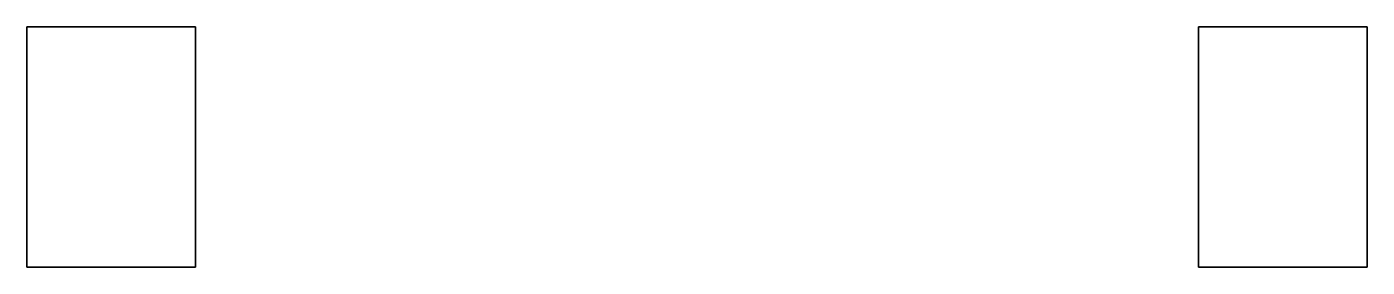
# Model space of a CAD drawing. Extents: x 120.7 to 176.3, y 100 to 110.
import ezdxf

# ---------------------------------------------------------------- set-up
doc = ezdxf.new("R2010")
doc.units = 0

msp = doc.modelspace()

# ---------------------------------------------------------------- linework, layer by layer
at = {"color": 7, "lineweight": 35, "ltscale": 0.25}
for p, q in [((120.664307, 100.000015), (120.664307, 110.000015)), ((127.664307, 100.000015), (127.664307, 110.000015)), ((169.335815, 100.000015), (169.335815, 110.000015)), ((176.335815, 100.000015), (176.335815, 110.000015))]:
    msp.add_line(p, q, dxfattribs=at)
at = {"color": 7, "lineweight": 35, "ltscale": 0.175}
for p, q in [((127.664307, 110.000015), (120.664307, 110.000015)), ((169.335815, 110.000015), (176.335815, 110.000015)), ((127.664307, 100.000015), (120.664307, 100.000015)), ((169.335815, 100.000015), (176.335815, 100.000015))]:
    msp.add_line(p, q, dxfattribs=at)

doc.saveas('drawing.dxf')
